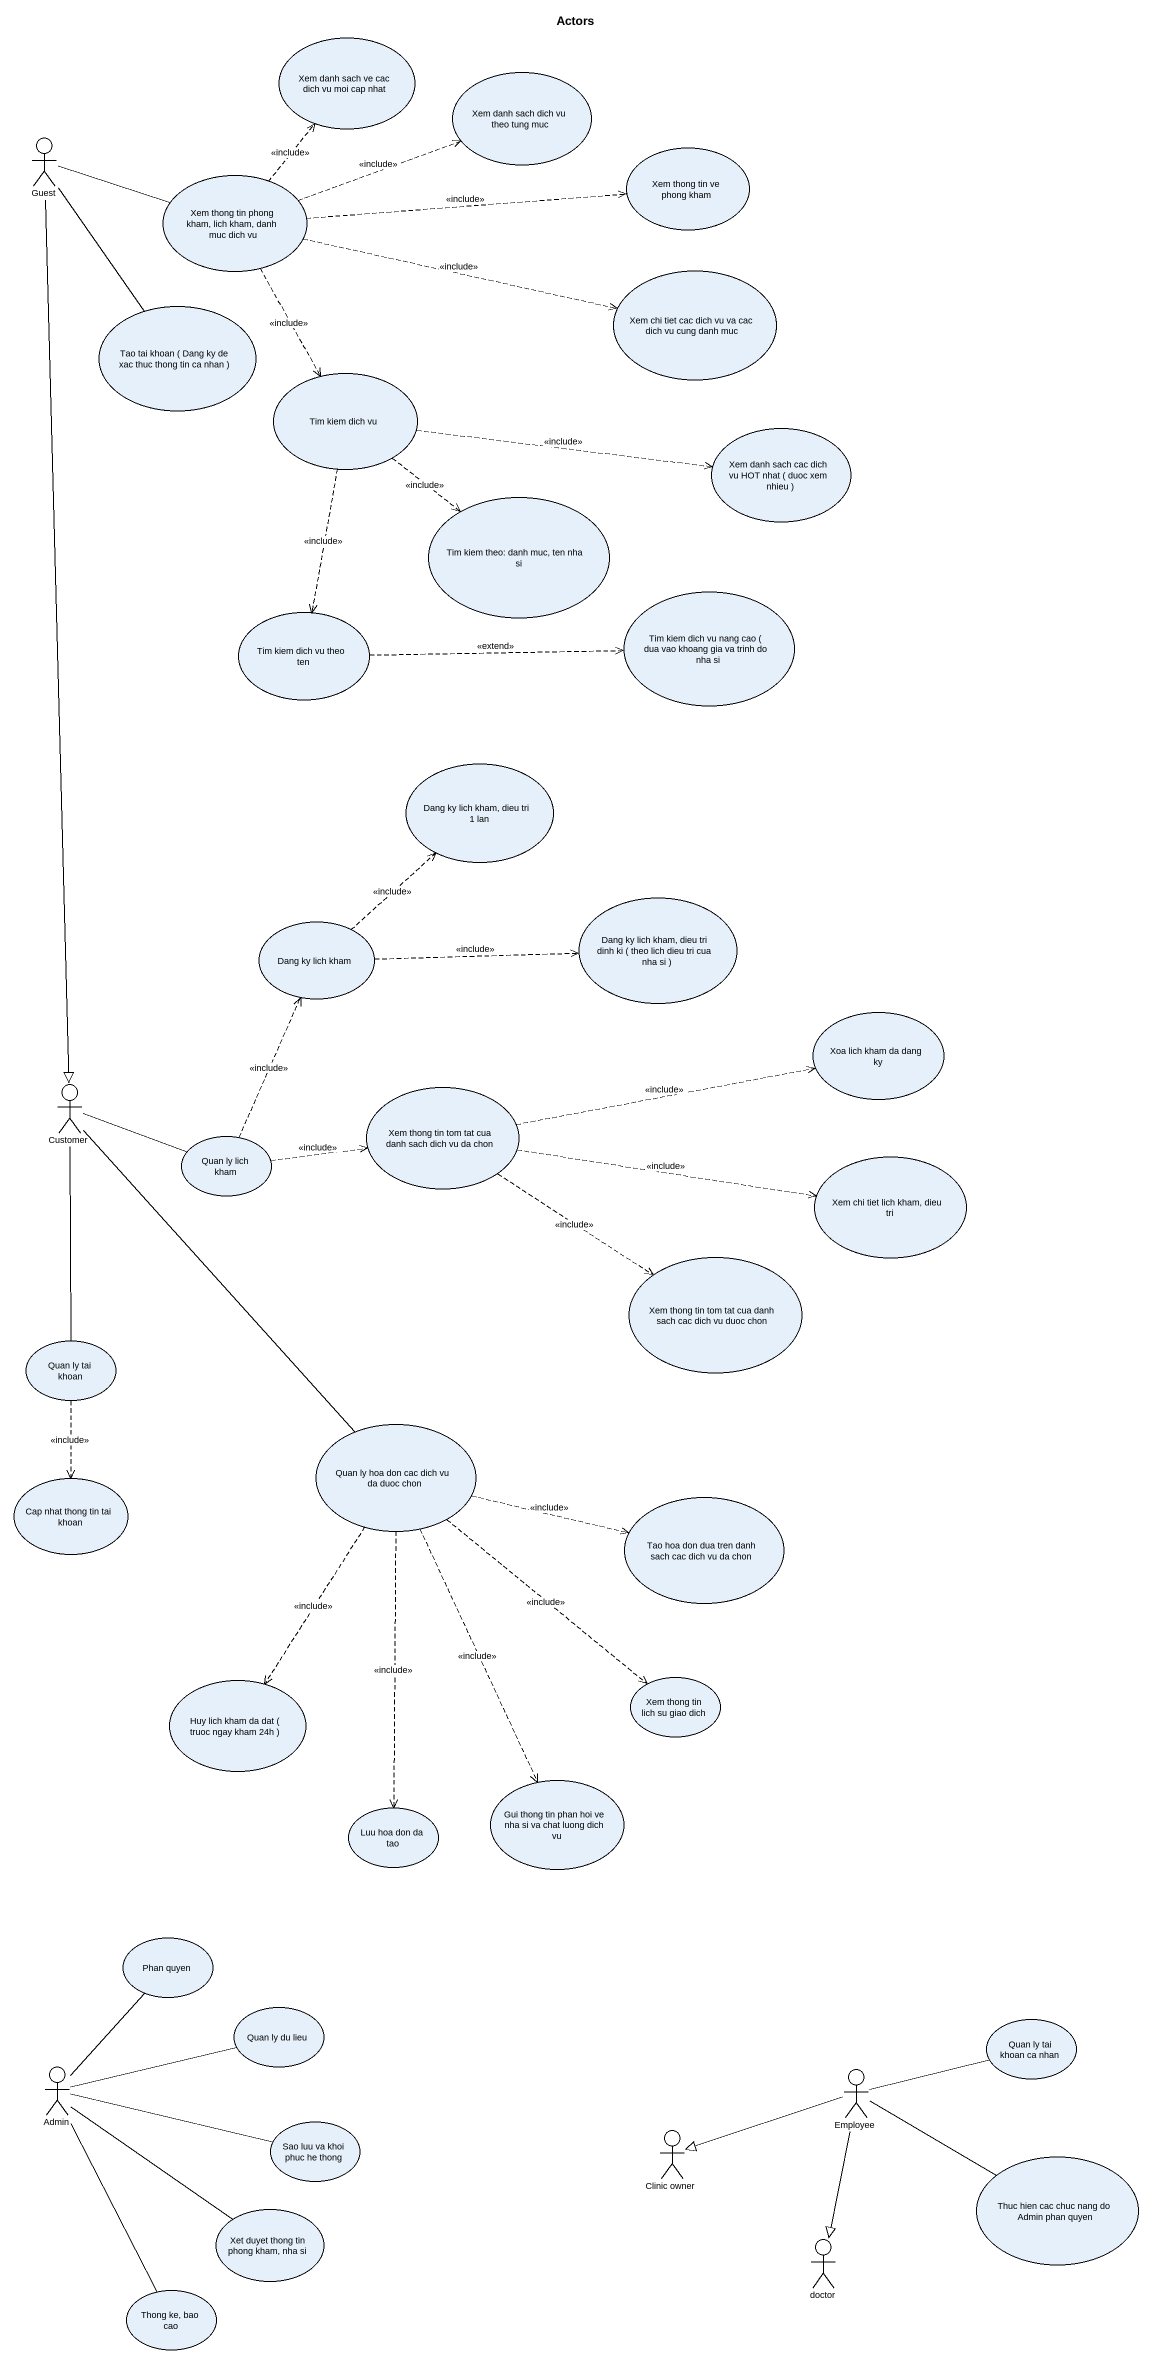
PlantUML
@startuml
title Actors
usecase "Xem danh sach ve cac dich vu moi cap nhat" as Xem_danh_sach_ve_cac_dich
usecase "Xem danh sach dich vu theo tung muc" as Xem_danh_sach_dich_vu_theo
actor Guest
usecase "Xem thong tin ve phong kham" as Xem_thong_tin_ve_phong_kham
usecase "Xem thong tin phong kham, lich kham, danh muc dich vu" as Xem_thong_tin_phong_kham
usecase "Xem chi tiet cac dich vu va cac dich vu cung danh muc" as Xem_chi_tiet_cac_dich_vu_va
usecase "Tao tai khoan ( Dang ky de xac thuc thong tin ca nhan )" as Tao_tai_khoan_Dang_ky_de
usecase "Tim kiem dich vu" as Tim_kiem_dich_vu
usecase "Xem danh sach cac dich vu HOT nhat ( duoc xem nhieu )" as Xem_danh_sach_cac_dich_vu
usecase "Tim kiem theo: danh muc, ten nha si" as Tim_kiem_theo_danh_muc_ten
usecase "Tim kiem dich vu nang cao ( dua vao khoang gia va trinh do nha si" as Tim_kiem_dich_vu_nang_cao
usecase "Tim kiem dich vu theo ten" as Tim_kiem_dich_vu_theo_ten
usecase "Dang ky lich kham, dieu tri 1 lan" as Dang_ky_lich_kham_dieu_tri
usecase "Dang ky lich kham, dieu tri dinh ki ( theo lich dieu tri cua nha si )" as Dang_ky_lich_kham_dieu_tri_2
usecase "Dang ky lich kham" as Dang_ky_lich_kham
usecase "Xoa lich kham da dang ky" as Xoa_lich_kham_da_dang_ky
actor Customer
usecase "Xem thong tin tom tat cua danh sach dich vu da chon" as Xem_thong_tin_tom_tat_cua
usecase "Quan ly lich kham" as Quan_ly_lich_kham
usecase "Xem chi tiet lich kham, dieu tri" as Xem_chi_tiet_lich_kham_dieu
usecase "Xem thong tin tom tat cua danh sach cac dich vu duoc chon" as Xem_thong_tin_tom_tat_cua_2
usecase "Quan ly tai khoan" as Quan_ly_tai_khoan
usecase "Quan ly hoa don cac dich vu da duoc chon" as Quan_ly_hoa_don_cac_dich_vu
usecase "Cap nhat thong tin tai khoan" as Cap_nhat_thong_tin_tai_khoan
usecase "Tao hoa don dua tren danh sach cac dich vu da chon" as Tao_hoa_don_dua_tren_danh
usecase "Xem thong tin lich su giao dich" as Xem_thong_tin_lich_su_giao
usecase "Huy lich kham da dat ( truoc ngay kham 24h )" as Huy_lich_kham_da_dat_truoc
usecase "Gui thong tin phan hoi ve nha si va chat luong dich vu" as Gui_thong_tin_phan_hoi_ve
usecase "Luu hoa don da tao" as Luu_hoa_don_da_tao
usecase "Phan quyen" as Phan_quyen
usecase "Quan ly du lieu" as Quan_ly_du_lieu
usecase "Quan ly tai khoan ca nhan" as Quan_ly_tai_khoan_ca_nhan
actor Admin
actor Employee
usecase "Sao luu va khoi phuc he thong" as Sao_luu_va_khoi_phuc_he
actor "Clinic owner" as Clinic_owner
usecase "Thuc hien cac chuc nang do Admin phan quyen" as Thuc_hien_cac_chuc_nang_do
usecase "Xet duyet thong tin phong kham, nha si" as Xet_duyet_thong_tin_phong
actor doctor
usecase "Thong ke, bao cao" as Thong_ke_bao_cao
Guest -right- Xem_thong_tin_phong_kham
Guest -- Tao_tai_khoan_Dang_ky_de
Guest --|> Customer
Xem_thong_tin_phong_kham .up.> Xem_danh_sach_ve_cac_dich : <<include>>
Xem_thong_tin_phong_kham .right.> Xem_danh_sach_dich_vu_theo : <<include>>
Xem_thong_tin_phong_kham .right.> Xem_thong_tin_ve_phong_kham : <<include>>
Xem_thong_tin_phong_kham .right.> Xem_chi_tiet_cac_dich_vu_va : <<include>>
Xem_thong_tin_phong_kham ..> Tim_kiem_dich_vu : <<include>>
Tim_kiem_dich_vu .right.> Xem_danh_sach_cac_dich_vu : <<include>>
Tim_kiem_dich_vu ..> Tim_kiem_theo_danh_muc_ten : <<include>>
Tim_kiem_dich_vu ..> Tim_kiem_dich_vu_theo_ten : <<include>>
Tim_kiem_dich_vu_theo_ten .right.> Tim_kiem_dich_vu_nang_cao : <<extend>>
Dang_ky_lich_kham .up.> Dang_ky_lich_kham_dieu_tri : <<include>>
Dang_ky_lich_kham .right.> Dang_ky_lich_kham_dieu_tri_2 : <<include>>
Customer -right- Quan_ly_lich_kham
Customer -- Quan_ly_tai_khoan
Customer -- Quan_ly_hoa_don_cac_dich_vu
Xem_thong_tin_tom_tat_cua .right.> Xoa_lich_kham_da_dang_ky : <<include>>
Xem_thong_tin_tom_tat_cua .right.> Xem_chi_tiet_lich_kham_dieu : <<include>>
Xem_thong_tin_tom_tat_cua ..> Xem_thong_tin_tom_tat_cua_2 : <<include>>
Quan_ly_lich_kham .up.> Dang_ky_lich_kham : <<include>>
Quan_ly_lich_kham .right.> Xem_thong_tin_tom_tat_cua : <<include>>
Quan_ly_tai_khoan ..> Cap_nhat_thong_tin_tai_khoan : <<include>>
Quan_ly_hoa_don_cac_dich_vu .right.> Tao_hoa_don_dua_tren_danh : <<include>>
Quan_ly_hoa_don_cac_dich_vu ..> Xem_thong_tin_lich_su_giao : <<include>>
Quan_ly_hoa_don_cac_dich_vu ..> Huy_lich_kham_da_dat_truoc : <<include>>
Quan_ly_hoa_don_cac_dich_vu ..> Gui_thong_tin_phan_hoi_ve : <<include>>
Quan_ly_hoa_don_cac_dich_vu ..> Luu_hoa_don_da_tao : <<include>>
Admin -up- Phan_quyen
Admin -right- Quan_ly_du_lieu
Admin -right- Sao_luu_va_khoi_phuc_he
Admin -- Xet_duyet_thong_tin_phong
Admin -- Thong_ke_bao_cao
Employee -right- Quan_ly_tai_khoan_ca_nhan
Employee -left-|> Clinic_owner
Employee -right- Thuc_hien_cac_chuc_nang_do
Employee --|> doctor
@enduml
